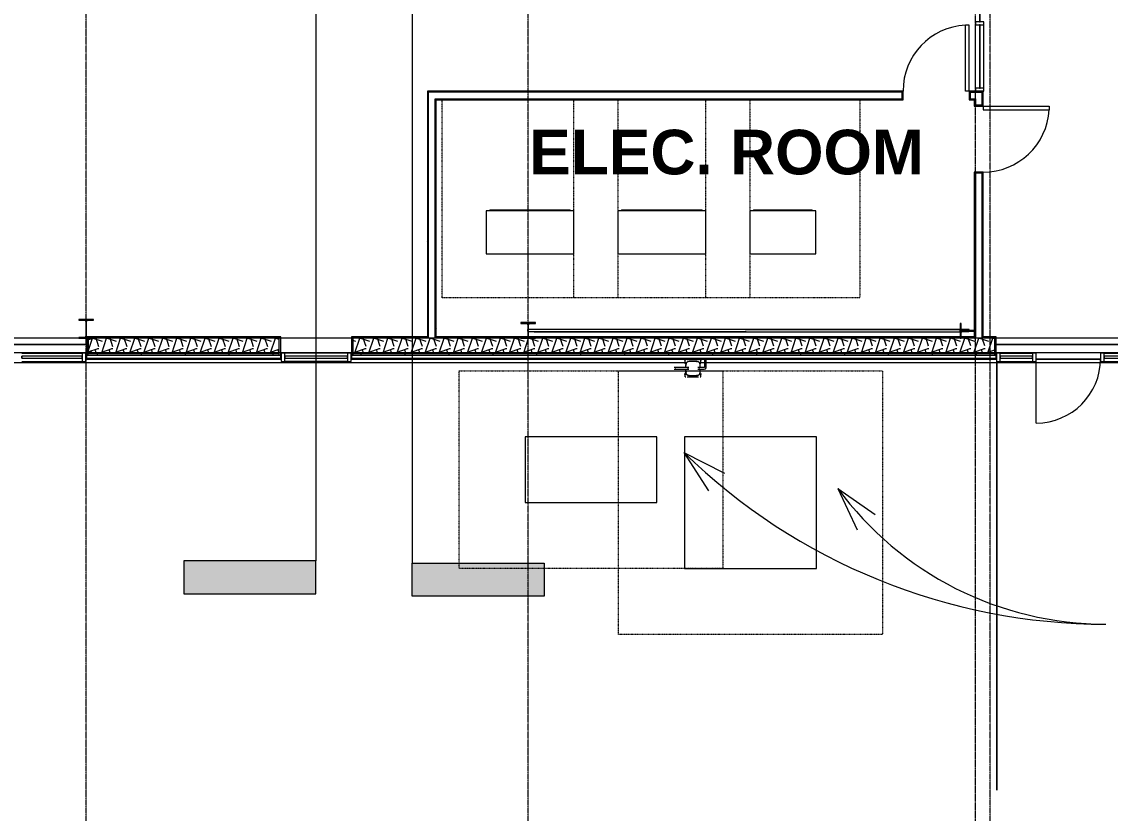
# Model space of a CAD drawing. Header units: inches. Extents: x 25369 to 33161, y -23509 to -20274.
# Drawn here: x 28208 to 28802, y -23047 to -22615 of the extents above; entities that cross this region are included whole.
import ezdxf

# ---------------------------------------------------------------- set-up
doc = ezdxf.new("R2010")
doc.units = ezdxf.units.IN
doc.header["$MEASUREMENT"] = 0
doc.linetypes.add('Dash', pattern=[0.25, 0.125, -0.125])
doc.linetypes.add('Grid Line 1_2_', pattern=[0.875, 0.5, -0.125, 0.125, -0.125])
for name, color, linetype, lineweight in [('A-DOOR', 31, 'Continuous', 13), ('A-FLOR', 192, 'Continuous', 13), ('A-GLAZ-CURT', 52, 'Continuous', 13), ('A-GLAZ-CWMG', 51, 'Continuous', 13), ('A-SITE-SWLK', 140, 'Continuous', 70), ('A-WALL', 113, 'Continuous', 13), ('A-WALL-PATT', 111, 'Continuous', 25), ('C-TOPO', 7, 'Continuous', 13), ('E-ELEC-EQPM', 71, 'Continuous', 13), ('G-ANNO-SYMB', 111, 'Continuous', 9), ('G-ANNO-TEXT', 231, 'Continuous', 9), ('I-WALL', 2, 'Continuous', 13), ('L-SITE-WALL', 31, 'Continuous', 13), ('M-AREA-IDEN', 171, 'Continuous', 9), ('P-SANR-FIXT', 6, 'Continuous', 13), ('S-BEAM', 12, 'Continuous', 13), ('S-COLS', 52, 'Continuous', 13), ('S-GRID', 1, 'Continuous', 9)]:
    doc.layers.add(name, color=color, linetype=linetype, lineweight=lineweight)
doc.styles.add('Arial_B', font='arialbd.ttf', dxfattribs={"height": 24.354149})
pattern_1 = [(45, (5929.126, 0), (-19.00703, 19.00703), []), (45, (5929.126, 28.8), (-19.00703, 19.00703), [])]
pattern_2 = [(0, (5929.126, 0), (61.44, 15.36), [2.534, -43.546, 2.534, -43.546, -245.76]), (0, (5929.126, 0), (61.44, 15.36), [-92.16, 2.534, -89.626, 2.534, -43.546, -107.52]), (0, (5929.126, 0), (61.44, 15.36), [-230.4, 2.534, -28.186, 2.534, -74.266]), (120, (5952.166, 7.68), (-44.02215, 45.528601), [2.534, -43.546, 2.534, -43.546, -245.76]), (120, (5952.166, 7.68), (-44.02215, 45.528601), [-92.16, 2.534, -89.626, 2.534, -43.546, -107.52]), (120, (5952.166, 7.68), (-44.02215, 45.528601), [-230.4, 2.534, -28.186, 2.534, -74.266]), (240, (5959.846, 38.4), (-17.41785, -60.888601), [2.534, -43.546, 2.534, -43.546, -245.76]), (240, (5959.846, 38.4), (-17.41785, -60.888601), [-92.16, 2.534, -89.626, 2.534, -43.546, -107.52]), (240, (5959.846, 38.4), (-17.41785, -60.888601), [-230.4, 2.534, -28.186, 2.534, -74.266])]

# ---------------------------------------------------------------- blocks, each defined once
blk = doc.blocks.new('Struct_Xcel_Sports Complex_rvt-2-Overall Floor Plan')
at = {"layer": 'A-FLOR', "color": 43, "lineweight": 9}
for p, q in [((22314.02, -22790.8), (22171.52, -22790.8)), ((22941.27, -22790.8), (22810.7, -22790.8))]:
    blk.add_line(p, q, dxfattribs=at)
at = {"layer": 'L-SITE-WALL', "color": 43, "lineweight": 9}
for p, q in [((22171.52, -22790.8), (22314.02, -22790.8)), ((22810.7, -22790.8), (22941.27, -22790.8)), ((22420.33, -22798.8), (22313.77, -22798.8)), ((22651.42, -22798.8), (22458.52, -22798.8)), ((22810.95, -22798.8), (22652.39, -22798.8)), ((22867.77, -22798.8), (22832.58, -22798.8))]:
    blk.add_line(p, q, dxfattribs=at)
blk = doc.blocks.new('Girt_C - 8_D-1405489-Overall Floor Plan')
at = {"layer": 'S-BEAM', "color": 43, "lineweight": 9}
for p, q in [((22458.77, -22787.3), (22420.08, -22787.3)), ((22420.08, -22795.3), (22458.77, -22795.3))]:
    blk.add_line(p, q, dxfattribs=at)
blk = doc.blocks.new('System Panel - INSULATED LOW-E GLAZING _SEE ELEVATIONS FOR U-FACTOR_ SHGC_ _ LT_-1142335-Overall Floor Plan')
at = {"layer": 'A-GLAZ-CURT', "color": 7}
for p, q in [((16.53125, -0.25), (-16.53125, -0.25)), ((-16.53125, -0.25), (-16.53125, -1.25)), ((-16.53125, -1.25), (16.53125, -1.25)), ((16.53125, -1.25), (16.53125, -0.25))]:
    blk.add_line(p, q, dxfattribs=at)
at = {"layer": 'A-GLAZ-CURT', "color": 10, "lineweight": 9}
for p, q in [((-16.53125, -1.25), (-16.53125, -0.25)), ((16.53125, -0.25), (-16.53125, -0.25)), ((-16.53125, -1.25), (16.53125, -1.25)), ((16.53125, -0.25), (16.53125, -1.25))]:
    blk.add_line(p, q, dxfattribs=at)
blk = doc.blocks.new('Rectangular Mullion - Exterior 2_ x 4_5_-1135321-Overall Floor Plan')
at = {"layer": 'A-GLAZ-CWMG', "color": 43, "lineweight": 9}
for p, q in [((22278.7, -22795.43), (22311.77, -22795.43)), ((22278.7, -22799.93), (22311.77, -22799.93))]:
    blk.add_line(p, q, dxfattribs=at)
blk = doc.blocks.new('Rectangular Mullion - Exterior 2_ x 4_5_-1142382-Overall Floor Plan')
at = {"layer": 'A-GLAZ-CWMG', "color": 7}
for p, q in [((0, 3), (-2, 3)), ((-2, 3), (-2, -1.5)), ((0, -1.5), (0, 3)), ((-2, -1.5), (0, -1.5))]:
    blk.add_line(p, q, dxfattribs=at)
blk = doc.blocks.new('Transformer-Dry-Type-Siemens - 6x6x6-1004770-Overall Floor Plan')
at = {"layer": 'E-ELEC-EQPM', "color": 43, "linetype": 'Dash', "lineweight": 9}
for p, q in [((-72, -72), (-72, 72)), ((-72, 72), (72, 72)), ((72, 72), (72, -72)), ((72, -72), (-72, -72))]:
    blk.add_line(p, q, dxfattribs=at)
at = {"layer": 'E-ELEC-EQPM', "color": 43, "lineweight": 9}
for p, q in [((36, 36), (-36, 36)), ((-36, 36), (-36, -36)), ((36, -36), (36, 36)), ((-36, -36), (36, -36))]:
    blk.add_line(p, q, dxfattribs=at)
blk = doc.blocks.new('Transformer-Dry-Type-Siemens - 6x3x6-1005805-Overall Floor Plan')
at = {"layer": 'E-ELEC-EQPM', "color": 43, "linetype": 'Dash', "lineweight": 9}
for p, q in [((-72, -54), (-72, 54)), ((-72, 54), (72, 54)), ((72, 54), (72, -54)), ((72, -54), (-72, -54))]:
    blk.add_line(p, q, dxfattribs=at)
at = {"layer": 'E-ELEC-EQPM', "color": 43, "lineweight": 9}
for p, q in [((36, 18), (-36, 18)), ((-36, 18), (-36, -18)), ((36, -18), (36, 18)), ((-36, -18), (36, -18))]:
    blk.add_line(p, q, dxfattribs=at)
blk = doc.blocks.new('System Panel - INSULATED LOW-E GLAZING _SEE ELEVATIONS FOR U-FACTOR_ SHGC_ _ LT_-827433-Overall Floor Plan')
at = {"layer": 'A-GLAZ-CURT', "color": 7}
for p, q in [((17.09375, -0.25), (-17.09375, -0.25)), ((-17.09375, -0.25), (-17.09375, -1.25)), ((-17.09375, -1.25), (17.09375, -1.25)), ((17.09375, -1.25), (17.09375, -0.25))]:
    blk.add_line(p, q, dxfattribs=at)
at = {"layer": 'A-GLAZ-CURT', "color": 10, "lineweight": 9}
for p, q in [((-17.09375, -1.25), (-17.09375, -0.25)), ((17.09375, -0.25), (-17.09375, -0.25)), ((-17.09375, -1.25), (17.09375, -1.25)), ((17.09375, -0.25), (17.09375, -1.25))]:
    blk.add_line(p, q, dxfattribs=at)
blk = doc.blocks.new('Door_Single_Storefront - one-1371403-Overall Floor Plan')
at = {"layer": 'A-DOOR', "color": 43, "lineweight": 9}
blk.add_line((-17.59375, -35.1875), (-17.59375, 0), dxfattribs=at)
blk.add_arc((-17.59375, 0), 35.1875, 270, 0, dxfattribs=at)
blk = doc.blocks.new('System Panel - INSULATED LOW-E GLAZING _SEE ELEVATIONS FOR U-FACTOR_ SHGC_ _ LT_-1769663-Overall Floor Plan')
at = {"layer": 'A-GLAZ-CURT', "color": 7}
for p, q in [((8.81, -0.25), (-8.81, -0.25)), ((-8.81, -0.25), (-8.81, -1.25)), ((-8.81, -1.25), (8.81, -1.25)), ((8.81, -1.25), (8.81, -0.25))]:
    blk.add_line(p, q, dxfattribs=at)
at = {"layer": 'A-GLAZ-CURT', "color": 10, "lineweight": 9}
for p, q in [((-8.81, -1.25), (-8.81, -0.25)), ((8.81, -0.25), (-8.81, -0.25)), ((-8.81, -1.25), (8.81, -1.25)), ((8.81, -0.25), (8.81, -1.25))]:
    blk.add_line(p, q, dxfattribs=at)
blk = doc.blocks.new('Rectangular Mullion - Exterior 2_ x 4_5_-1305167-Overall Floor Plan')
at = {"layer": 'A-GLAZ-CWMG', "color": 43, "lineweight": 9}
for p, q in [((22869.77, -22795.43), (22903.95, -22795.43)), ((22869.77, -22799.93), (22903.95, -22799.93))]:
    blk.add_line(p, q, dxfattribs=at)
blk = doc.blocks.new('Rectangular Mullion - Exterior 2_ x 4_5_-1769661-Overall Floor Plan')
at = {"layer": 'A-GLAZ-CWMG', "color": 43, "lineweight": 9}
for p, q in [((22812.95, -22795.43), (22830.58, -22795.43)), ((22812.95, -22799.93), (22830.58, -22799.93))]:
    blk.add_line(p, q, dxfattribs=at)
blk = doc.blocks.new('Rectangular Mullion - Exterior 2_ x 4_5_-1142379-Overall Floor Plan')
at = {"layer": 'A-GLAZ-CWMG', "color": 7}
for p, q in [((-2, 3), (0, 3)), ((-2, -1.5), (-2, 3)), ((0, 3), (0, -1.5)), ((0, -1.5), (-2, -1.5))]:
    blk.add_line(p, q, dxfattribs=at)
blk = doc.blocks.new('Rectangular Mullion - Exterior 2_ x 4_5_-827464-Overall Floor Plan')
at = {"layer": 'A-GLAZ-CWMG', "color": 7}
for p, q in [((-1, 3), (1, 3)), ((-1, -1.5), (-1, 3)), ((1, 3), (1, -1.5)), ((1, -1.5), (-1, -1.5))]:
    blk.add_line(p, q, dxfattribs=at)
blk = doc.blocks.new('Rectangular Mullion - Interior 1_75_ x 4_5_-1220307-Overall Floor Plan')
at = {"layer": 'A-GLAZ-CWMG', "color": 7}
for p, q in [((-1.75, 1.5), (0, 1.5)), ((-1.75, -3), (-1.75, 1.5)), ((0, 1.5), (0, -3)), ((0, -3), (-1.75, -3))]:
    blk.add_line(p, q, dxfattribs=at)
blk = doc.blocks.new('System Panel - Interior Glazing-1220306-Overall Floor Plan')
at = {"layer": 'A-GLAZ-CURT', "color": 7}
for p, q in [((17.21875, 0.9375), (-17.21875, 0.9375)), ((-17.21875, 0.9375), (-17.21875, 0.5625)), ((-17.21875, 0.5625), (17.21875, 0.5625)), ((17.21875, 0.5625), (17.21875, 0.9375))]:
    blk.add_line(p, q, dxfattribs=at)
blk = doc.blocks.new('Rectangular Mullion - Interior 1_75_ x 4_5_-1214730-Overall Floor Plan')
at = {"layer": 'A-GLAZ-CWMG', "color": 43, "lineweight": 9}
for p, q in [((22799.52, -22650.74), (22799.52, -22616.3)), ((22804.02, -22650.74), (22804.02, -22616.3))]:
    blk.add_line(p, q, dxfattribs=at)
blk = doc.blocks.new('Rectangular Mullion - Interior 1_75_ x 4_5_-1220285-Overall Floor Plan')
at = {"layer": 'A-GLAZ-CWMG', "color": 7}
for p, q in [((-0.875, 1.5), (0.875, 1.5)), ((-0.875, -3), (-0.875, 1.5)), ((0.875, 1.5), (0.875, -3)), ((0.875, -3), (-0.875, -3))]:
    blk.add_line(p, q, dxfattribs=at)
blk = doc.blocks.new('Round Bar - 1_-1778723-Overall Floor Plan')
at = {"layer": 'S-BEAM', "color": 43, "lineweight": 9}
for p, q in [((22791.14, -22782.55), (22555.06, -22782.55)), ((22555.06, -22783.55), (22674.18, -22783.55)), ((22795.82, -22782.55), (22791.61, -22782.55)), ((22792.01, -22783.55), (22795.82, -22783.55))]:
    blk.add_line(p, q, dxfattribs=at)
for centre, start_param, end_param in [((22555.06, -22783.05), 0, 3.141593), ((22555.06, -22783.05), 3.141593, 6.283185), ((22795.82, -22783.05), 4.516039, 6.283185), ((22795.82, -22783.05), 3.141593, 3.707225)]:
    blk.add_ellipse(centre, major_axis=(0, 0.5), ratio=0.535131, start_param=start_param, end_param=end_param, dxfattribs=at)
blk = doc.blocks.new('Round Bar - 1_-1778817-Overall Floor Plan')
at = {"layer": 'S-BEAM', "color": 43, "lineweight": 9}
for p, q in [((22558.4, -22783.8), (22791.18, -22783.8)), ((22791.18, -22782.8), (22673.67, -22782.8))]:
    blk.add_line(p, q, dxfattribs=at)
for start_param, end_param in [(0, 3.141593), (3.141593, 6.283185)]:
    blk.add_ellipse((22791.18, -22783.3), major_axis=(0, 0.5), ratio=0.56248, start_param=start_param, end_param=end_param, dxfattribs=at)
blk = doc.blocks.new('Rectangular Mullion - Exterior 2_ x 4_5_-1142359-Overall Floor Plan')
at = {"layer": 'A-GLAZ-CWMG', "color": 7}
for p, q in [((-2, 1.5), (0, 1.5)), ((-2, -3), (-2, 1.5)), ((0, 1.5), (0, -3)), ((0, -3), (-2, -3))]:
    blk.add_line(p, q, dxfattribs=at)
blk = doc.blocks.new('Rectangular Mullion - Exterior 2_ x 4_5_-1142353-Overall Floor Plan')
at = {"layer": 'A-GLAZ-CWMG', "color": 7}
for p, q in [((0, 1.5), (-2, 1.5)), ((-2, 1.5), (-2, -3)), ((0, -3), (0, 1.5)), ((-2, -3), (0, -3))]:
    blk.add_line(p, q, dxfattribs=at)
blk = doc.blocks.new('System Panel - INSULATED LOW-E GLAZING _SEE ELEVATIONS FOR U-FACTOR_ SHGC_ _ LT_-827454-Overall Floor Plan')
at = {"layer": 'A-GLAZ-CURT', "color": 7}
for p, q in [((17.09375, 1.25), (-17.09375, 1.25)), ((-17.09375, 1.25), (-17.09375, 0.25)), ((-17.09375, 0.25), (17.09375, 0.25)), ((17.09375, 0.25), (17.09375, 1.25))]:
    blk.add_line(p, q, dxfattribs=at)
at = {"layer": 'A-GLAZ-CURT', "color": 10, "lineweight": 9}
for p, q in [((-17.09375, 0.25), (-17.09375, 1.25)), ((17.09375, 1.25), (-17.09375, 1.25)), ((-17.09375, 0.25), (17.09375, 0.25)), ((17.09375, 1.25), (17.09375, 0.25))]:
    blk.add_line(p, q, dxfattribs=at)
blk = doc.blocks.new('Rectangular Mullion - Exterior 2_ x 4_5_-1060760-Overall Floor Plan')
at = {"layer": 'A-GLAZ-CWMG', "color": 43, "lineweight": 9}
for p, q in [((25834.02, -22795.43), (25799.83, -22795.43)), ((25834.02, -22799.93), (25799.83, -22799.93))]:
    blk.add_line(p, q, dxfattribs=at)
blk = doc.blocks.new('Transformer Switchboard - 24_deep x 48_ wide x 90_H-1281217-Overall Floor Plan')
at = {"layer": 'E-ELEC-EQPM', "color": 43, "linetype": 'Dash', "lineweight": 9}
for p, q in [((-48, -84), (-48, 24)), ((-48, 24), (48, 24)), ((48, 24), (48, -84)), ((48, -84), (-48, -84))]:
    blk.add_line(p, q, dxfattribs=at)
at = {"layer": 'E-ELEC-EQPM', "color": 43, "lineweight": 9}
for p, q in [((24, 0), (-24, 0)), ((-24, 0), (-24, -23.5)), ((24, -23.5), (24, 0)), ((-24, -23.5), (24, -23.5)), ((-22, -23.5), (-22, -24)), ((22, -24), (22, -23.5)), ((22, -24), (-22, -24))]:
    blk.add_line(p, q, dxfattribs=at)
blk = doc.blocks.new('Transformer Switchboard - 24_deep x 36_ wide x 90_H-1281523-Overall Floor Plan')
at = {"layer": 'E-ELEC-EQPM', "color": 43, "linetype": 'Dash', "lineweight": 9}
for p, q in [((-42, -84), (-42, 24)), ((-42, 24), (42, 24)), ((42, 24), (42, -84)), ((42, -84), (-42, -84))]:
    blk.add_line(p, q, dxfattribs=at)
at = {"layer": 'E-ELEC-EQPM', "color": 43, "lineweight": 9}
for p, q in [((18, 0), (-18, 0)), ((-18, 0), (-18, -23.5)), ((18, -23.5), (18, 0)), ((-18, -23.5), (18, -23.5)), ((-16, -23.5), (-16, -24)), ((16, -24), (16, -23.5)), ((16, -24), (-16, -24))]:
    blk.add_line(p, q, dxfattribs=at)
blk = doc.blocks.new('Single-Flush - 36_ x 84_-1318898-Overall Floor Plan')
at = {"layer": 'A-DOOR', "color": 7}
for p, q in [((16, 2.44), (16, 38.45)), ((18, 38.45), (16, 38.45)), ((18, 2.44), (18, 38.45)), ((18, 2.44), (16, 2.44))]:
    blk.add_line(p, q, dxfattribs=at)
at = {"layer": 'A-DOOR', "color": 43, "lineweight": 9}
blk.add_arc((18, 2.44), 36.07, 93.17885, 180, dxfattribs=at)
blk = doc.blocks.new('gas_meter-250_cfh_2214 - gas_meter-250_cfh_2214-1353211-Overall Floor Plan')
at = {"layer": 'P-SANR-FIXT', "color": 43, "lineweight": 9}
for p, q in [((-2.99, 0.37), (-9.24, 0.37)), ((-4.4, 4.34), (-4.4, 3.16)), ((-4.4, 3.16), (-4.06, 3.16)), ((-3.79, 4.61), (-4.13, 4.61)), ((-4.06, 3.16), (-3.31, 3.16)), ((-3.96, 1.77), (-3.96, 0.36)), ((-3.96, 1.77), (-3.96, 0.36)), ((-3.75, 2.86), (-3.75, 2.59)), ((-3.75, 1.98), (-3.75, 1.77)), ((3.06, 4.61), (-3.06, 4.61)), ((2.04, 3.77), (-1.96, 3.77)), ((3.4, 3.16), (4.06, 3.16)), ((6.15, 0.5), (3.51, 0.5)), ((4.13, 4.61), (3.79, 4.61)), ((4.04, 0.48), (4.04, 1.77)), ((4.04, 0.48), (4.04, 1.77)), ((4.06, 3.16), (4.4, 3.16)), ((4.4, 3.16), (4.4, 4.34)), ((6.26, 5.12), (6.26, 0.61)), ((7.26, 0.61), (7.26, 5.12)), ((-9.24, 0), (-9.47, 0)), ((-9.24, -0.38), (-2.99, -0.38)), ((-4.4, -3.34), (-4.4, -4.57)), ((-4.06, -3.34), (-4.4, -3.34)), ((-4.28, -4.69), (-3.94, -4.69)), ((-3.33, -3.34), (-4.06, -3.34)), ((-3.96, -0.36), (-3.96, -1.98)), ((-3.96, -0.36), (-3.96, -1.98)), ((-3.75, -1.98), (-3.75, -2.1)), ((-3.75, -2.75), (-3.75, -2.92)), ((-3.06, -4.69), (3.06, -4.69)), ((-2.81, 0), (-2.99, 0)), ((-2.49, -3.98), (-2.72, -3.75)), ((-1.97, -3.98), (-2.49, -3.98)), ((-2.49, -3.98), (-1.97, -3.98)), ((-2.27, 0), (-2.4, 0)), ((-1.96, -3.98), (2.04, -3.98)), ((2.04, -3.75), (2.22, -3.75)), ((2.04, -3.98), (2.55, -3.98)), ((2.55, -3.98), (2.04, -3.98)), ((2.74, -3.79), (2.55, -3.98)), ((3.25, 0), (3.51, 0)), ((4.06, -3.34), (3.42, -3.34)), ((3.51, -0.5), (6.15, -0.5)), ((3.94, -4.69), (4.28, -4.69)), ((4.04, -1.98), (4.04, -0.47)), ((4.04, -1.98), (4.04, -0.47)), ((4.4, -3.34), (4.06, -3.34)), ((4.4, -4.57), (4.4, -3.34))]:
    blk.add_line(p, q, dxfattribs=at)
at = {"layer": 'P-SANR-FIXT', "color": 43, "lineweight": 9, "flags": 128}
for points in [[(-9.24, 0.37), (-9.89, 0.37), (-10.22, 0.37), (-10.24, 0.37)], [(-4.4, 4.34), (-4.28, 4.57), (-4.13, 4.61)], [(-3.88, 2.47), (-4.12, 2.61), (-4.4, 3.16)], [(-1.96, 3.77), (-2.92, 3.52), (-3.64, 2.85), (-3.95, 1.9), (-3.96, 1.77)], [(-2.24, 0.37), (-2.47, 0.37), (-2.99, 0.37)], [(4.04, 1.77), (3.8, 2.73), (3.12, 3.46), (2.18, 3.77), (2.04, 3.77)], [(3.51, 0.5), (2.97, 0.5), (2.76, 0.5)], [(4.4, 3.16), (3.97, 2.46), (3.86, 2.41)], [(4.13, 4.61), (4.36, 4.48), (4.4, 4.34)], [(6.26, 0.61), (6.21, 0.52), (6.15, 0.5)], [(6.15, -0.5), (6.85, -0.26), (7.24, 0.36), (7.26, 0.61)], [(-10.24, -0.38), (-10, -0.38), (-9.39, -0.38), (-9.24, -0.38)], [(-4.4, -3.34), (-4.16, -2.65), (-3.9, -2.5)], [(-3.96, -1.98), (-3.71, -2.94), (-3.03, -3.67), (-2.09, -3.98), (-1.96, -3.98)], [(-2.99, -0.38), (-2.44, -0.38), (-2.24, -0.38)], [(2.04, -3.98), (3.01, -3.73), (3.73, -3.06), (4.04, -2.11), (4.04, -1.98)], [(2.76, -0.5), (3, -0.5), (3.51, -0.5)], [(3.92, -2.5), (4.11, -2.6), (4.4, -3.27), (4.4, -3.34)]]:
    blk.add_lwpolyline(points, dxfattribs=at)
at = {"layer": 'P-SANR-FIXT', "color": 43, "lineweight": 9}
for centre, radius, start, end in [((-1.96, 1.77), 2, 90, 180), ((-1.96, 1.77), 1.84, 171.36204, 180), ((2.04, 1.77), 2, 360, 90), ((2.04, 1.77), 1.84, 81.36204, 90), ((-1.96, -1.98), 2, 180, 270), ((-1.96, -1.98), 1.84, 261.36204, 270), ((2.04, -1.98), 2, 270, 360), ((2.04, -1.98), 1.84, 351.36204, 0)]:
    blk.add_arc(centre, radius, start, end, dxfattribs=at)
blk = doc.blocks.new('Single-Flush - 36_ x 84_-1318930-Overall Floor Plan')
at = {"layer": 'A-DOOR', "color": 7}
for p, q in [((16, -2.44), (16, -38.45)), ((18, -2.44), (16, -2.44)), ((18, -2.44), (18, -38.45)), ((18, -38.45), (16, -38.45))]:
    blk.add_line(p, q, dxfattribs=at)
at = {"layer": 'A-DOOR', "color": 43, "lineweight": 9}
blk.add_arc((18, -2.44), 36.07, 180, 266.82115, dxfattribs=at)
blk = doc.blocks.new('Section - 3_32_ x 3_8_-18514-Overall Floor Plan')
at = {"layer": 'G-ANNO-SYMB'}
blk.add_hatch(color=256, dxfattribs=at).paths.add_polyline_path([(0, 0.375), (0, 0), (-0.09375, 0), (-0.09375, 0.375)], flags=0)
for p, q in [((0, 0.375), (-0.09375, 0.375)), ((-0.09375, 0.375), (-0.09375, 0)), ((0, 0), (0, 0.375)), ((-0.09375, 0), (0, 0))]:
    blk.add_line(p, q, dxfattribs=at)

msp = doc.modelspace()

# ---------------------------------------------------------------- hatches: boundary and pattern name
at = {"layer": 'A-WALL-PATT', "lineweight": 9}
h = msp.add_hatch(dxfattribs=at)
h.set_pattern_fill('FP_17', color=253, style=0, pattern_type=2)
h.set_pattern_definition(pattern_2)
h.paths.add_polyline_path([(28429.27, -22787.3), (28429.89, -22787.3), (28429.89, -22652.99), (28429.27, -22652.99), (28429.27, -22786.55)], flags=0)
h = msp.add_hatch(dxfattribs=at)
h.set_pattern_fill('FP_17', color=253, style=0, pattern_type=2)
h.set_pattern_definition(pattern_2)
h.paths.add_polyline_path([(28433.52, -22657.24), (28689.08, -22657.24), (28689.08, -22654.8), (28688.45, -22654.8), (28688.45, -22656.62), (28433.52, -22656.62)], flags=0)
h.paths.add_polyline_path([(28727.89, -22657.24), (28727.89, -22656.62), (28725.7, -22656.62), (28725.7, -22654.8), (28725.08, -22654.8), (28725.08, -22657.24)], flags=0)
h = msp.add_hatch(dxfattribs=at)
h.set_pattern_fill('FP_17', color=253, style=0, pattern_type=2)
h.set_pattern_definition(pattern_2)
h.paths.add_polyline_path([(28433.52, -22787.3), (28434.14, -22787.3), (28434.14, -22657.24), (28433.52, -22657.24), (28433.52, -22786.55)], flags=0)
h = msp.add_hatch(dxfattribs=at)
h.set_pattern_fill('FP_18', color=253, style=0, pattern_type=2)
h.set_pattern_definition([(161.57, (5930.086, 0.96), (-7.6802237, -0.0009796), [0, -54.643, 6.067, 0]), (18.43, (5928.166, 0.96), (-7.6802237, 0.0009796), [0, -54.643, 6.067, 0]), (108.43, (5930.086, 0.96), (3.8382953, -19.20136532), [18.211, -42.499]), (71.57, (5928.166, 0.96), (3.8382953, 19.20136532), [18.211, -42.499])])
h.paths.add_polyline_path([(28348.45, -22795.3), (28348.45, -22787.3), (28243.89, -22787.3), (28243.89, -22795.3), (28292.53, -22795.3)], flags=0)
h.paths.add_polyline_path([(28388.64, -22795.3), (28739.08, -22795.3), (28739.08, -22787.3), (28388.64, -22787.3)], flags=0)
h = msp.add_hatch(dxfattribs=at)
h.set_pattern_fill('FP_20', color=253, style=0, pattern_type=2)
h.set_pattern_definition([(0, (5929.126, 0), (30.72, 7.68), [2.534, -20.506, 2.534, -20.506, -122.88]), (0, (5929.126, 0), (30.72, 7.68), [-46.08, 2.534, -43.546, 2.534, -20.506, -53.76]), (0, (5929.126, 0), (30.72, 7.68), [-115.2, 2.534, -12.826, 2.534, -35.866]), (120, (5940.646, 3.84), (-22.0110751, 22.7643004), [2.534, -20.506, 2.534, -20.506, -122.88]), (120, (5940.646, 3.84), (-22.0110751, 22.7643004), [-46.08, 2.534, -43.546, 2.534, -20.506, -53.76]), (120, (5940.646, 3.84), (-22.0110751, 22.7643004), [-115.2, 2.534, -12.826, 2.534, -35.866]), (240, (5944.486, 19.2), (-8.7089249, -30.4443004), [2.534, -20.506, 2.534, -20.506, -122.88]), (240, (5944.486, 19.2), (-8.7089249, -30.4443004), [-46.08, 2.534, -43.546, 2.534, -20.506, -53.76]), (240, (5944.486, 19.2), (-8.7089249, -30.4443004), [-115.2, 2.534, -12.826, 2.534, -35.866])])
h.paths.add_polyline_path([(28397.8, -22795.8), (28739.08, -22795.8), (28739.08, -22795.3), (28388.64, -22795.3), (28388.64, -22795.8)], flags=0)
h.paths.add_polyline_path([(28348.45, -22795.8), (28348.45, -22795.3), (28243.89, -22795.3), (28243.89, -22795.8), (28292.53, -22795.8)], flags=0)
h = msp.add_hatch(dxfattribs=at)
h.set_pattern_fill('FP_21', color=253, style=0, pattern_type=2)
h.set_pattern_definition([(0, (5929.126, 0), (0, 24), []), (90, (5929.126, 0), (-24, 1e-15), [])])
h.paths.add_polyline_path([(28292.53, -22796.8), (28348.45, -22796.8), (28348.45, -22795.8), (28243.89, -22795.8), (28243.89, -22796.8), (28257.43, -22796.8)], flags=0)
h.paths.add_polyline_path([(28388.64, -22796.8), (28739.08, -22796.8), (28739.08, -22795.8), (28388.64, -22795.8)], flags=0)
at = {"layer": 'S-COLS', "lineweight": 9}
h = msp.add_hatch(dxfattribs=at)
h.set_pattern_fill('FP_15', color=253, style=0, pattern_type=2)
h.set_pattern_definition(pattern_1)
h.paths.add_polyline_path([(28239.02, -22787.3), (28247.02, -22787.3), (28247.02, -22786.87), (28243.85, -22786.87), (28243.36, -22786.67), (28243.16, -22786.18), (28243.16, -22778.18), (28243.36, -22777.69), (28243.85, -22777.49), (28247.02, -22777.49), (28247.02, -22777.05), (28239.02, -22777.05), (28239.02, -22777.49), (28242.18, -22777.49), (28242.67, -22777.69), (28242.87, -22778.18), (28242.87, -22786.18), (28242.67, -22786.67), (28242.18, -22786.87), (28239.02, -22786.87)], flags=0)
h = msp.add_hatch(dxfattribs=at)
h.set_pattern_fill('FP_15', color=253, style=0, pattern_type=2)
h.set_pattern_definition(pattern_1)
h.paths.add_polyline_path([(28728.08, -22787.3), (28728.52, -22787.3), (28728.52, -22779.3), (28728.08, -22779.3), (28728.08, -22782.47), (28727.88, -22782.96), (28727.39, -22783.16), (28721.39, -22783.16), (28720.9, -22782.96), (28720.7, -22782.47), (28720.7, -22779.3), (28720.27, -22779.3), (28720.34, -22782.83), (28720.5, -22782.95), (28720.58, -22783.3), (28720.5, -22783.66), (28720.27, -22783.83), (28720.27, -22787.3), (28720.7, -22787.3), (28720.7, -22784.14), (28720.9, -22783.65), (28721.39, -22783.45), (28727.39, -22783.45), (28727.88, -22783.65), (28728.08, -22784.14)], flags=0)

# ---------------------------------------------------------------- linework, layer by layer
at = {"layer": 'A-SITE-SWLK', "color": 43, "lineweight": 9}
msp.add_line((28740.14, -23034), (28740.14, -22799.93), dxfattribs=at)
at = {"layer": 'A-WALL', "color": 7}
for p, q in [((28688.45, -22652.99), (28429.89, -22652.99)), ((28429.89, -22787.3), (28429.89, -22652.99)), ((28688.45, -22656.62), (28688.45, -22652.99)), ((28725.7, -22652.99), (28725.7, -22656.62)), ((28725.7, -22652.99), (28732.14, -22652.99)), ((28732.14, -22659.96), (28732.14, -22652.99)), ((28433.52, -22656.62), (28688.45, -22656.62)), ((28433.52, -22787.3), (28433.52, -22656.62)), ((28725.7, -22656.62), (28728.52, -22656.62)), ((28728.52, -22656.62), (28728.52, -22659.96)), ((28728.52, -22659.96), (28732.14, -22659.96)), ((28728.52, -22697.21), (28728.52, -22787.3)), ((28732.14, -22697.21), (28728.52, -22697.21)), ((28732.14, -22787.3), (28732.14, -22697.21)), ((28349.2, -22786.55), (28243.14, -22786.55)), ((28243.14, -22786.55), (28243.14, -22798.62)), ((28243.89, -22787.3), (28243.89, -22796.8)), ((28348.45, -22787.3), (28243.89, -22787.3)), ((28348.45, -22796.8), (28348.45, -22787.3)), ((28349.2, -22798.62), (28349.2, -22786.55)), ((28429.27, -22786.55), (28387.89, -22786.55)), ((28387.89, -22786.55), (28387.89, -22798.62)), ((28388.64, -22787.3), (28388.64, -22796.8)), ((28739.08, -22787.3), (28388.64, -22787.3)), ((28429.27, -22786.55), (28429.27, -22787.3)), ((28727.89, -22786.55), (28434.14, -22786.55)), ((28434.14, -22786.55), (28434.14, -22787.3)), ((28727.89, -22786.55), (28727.89, -22787.3)), ((28739.83, -22786.55), (28732.77, -22786.55)), ((28732.77, -22786.55), (28732.77, -22787.3)), ((28739.08, -22796.8), (28739.08, -22787.3)), ((28739.83, -22798.62), (28739.83, -22786.55)), ((28349.2, -22796.8), (28243.14, -22796.8)), ((28348.45, -22795.3), (28243.89, -22795.3)), ((28348.45, -22795.8), (28243.89, -22795.8)), ((28739.83, -22796.8), (28387.89, -22796.8)), ((28739.08, -22795.3), (28388.64, -22795.3)), ((28739.08, -22795.8), (28388.64, -22795.8)), ((28349.2, -22798.3), (28243.14, -22798.3)), ((28243.14, -22798.62), (28349.2, -22798.62)), ((28739.83, -22798.3), (28387.89, -22798.3)), ((28387.89, -22798.62), (28739.83, -22798.62))]:
    msp.add_line(p, q, dxfattribs=at)
at = {"layer": 'C-TOPO', "color": 43, "lineweight": 9}
for p, q in [((28740.14, -23034), (28740.14, -22799.93)), ((28740.14, -22799.93), (28740.14, -23034)), ((28761.7, -22798.8), (28796.89, -22798.8)), ((28796.89, -22798.8), (28761.7, -22798.8))]:
    msp.add_line(p, q, dxfattribs=at)
at = {"layer": 'G-ANNO-SYMB'}
for p, q in [((28368.3, -20694.34), (28368.3, -22908.84)), ((28420.98, -20695.61), (28420.98, -22910.11))]:
    msp.add_line(p, q, dxfattribs=at)
at = {"layer": 'G-ANNO-TEXT', "color": 137}
for p, q in [((28569.4, -22849.65), (28591.49, -22861.02)), ((28569.4, -22849.65), (28582.85, -22870.54)), ((28653.39, -22869.36), (28673.76, -22883.58)), ((28653.39, -22869.36), (28663.93, -22891.86))]:
    msp.add_line(p, q, dxfattribs=at)
for centre, radius, start in [((28799.69, -22613.73), 329.69, 225.69207), ((28799.69, -22761.88), 181.54, 216.30314)]:
    msp.add_arc(centre, radius, start, 270, dxfattribs=at)
at = {"layer": 'I-WALL', "color": 7}
for p, q in [((28689.08, -22652.37), (28429.27, -22652.37)), ((28429.27, -22652.37), (28429.27, -22786.55)), ((28689.08, -22657.24), (28689.08, -22652.37)), ((28732.77, -22652.37), (28725.08, -22652.37)), ((28725.08, -22652.37), (28725.08, -22657.24)), ((28732.77, -22660.58), (28732.77, -22652.37)), ((28434.14, -22657.24), (28689.08, -22657.24)), ((28434.14, -22786.55), (28434.14, -22657.24)), ((28725.08, -22657.24), (28727.89, -22657.24)), ((28727.89, -22657.24), (28727.89, -22660.58)), ((28727.89, -22660.58), (28732.77, -22660.58)), ((28727.89, -22696.58), (28727.89, -22786.55)), ((28732.77, -22696.58), (28727.89, -22696.58)), ((28732.77, -22786.55), (28732.77, -22696.58))]:
    msp.add_line(p, q, dxfattribs=at)
at = {"layer": 'L-SITE-WALL', "color": 43, "lineweight": 9}
for p, q in [((28569.95, -22800.8), (27985.27, -22800.8)), ((28242.89, -22798.8), (28349.45, -22798.8)), ((28387.64, -22798.8), (28580.55, -22798.8)), ((28580.56, -22800.8), (28578.58, -22800.8)), ((28581.51, -22798.8), (28740.08, -22798.8)), ((31161.95, -22800.8), (28581.51, -22800.8)), ((28761.7, -22798.8), (28796.89, -22798.8))]:
    msp.add_line(p, q, dxfattribs=at)
at = {"layer": 'S-COLS', "color": 7}
for p, q in [((28247.02, -22777.05), (28239.02, -22777.05)), ((28239.02, -22777.05), (28239.02, -22777.49)), ((28239.02, -22777.49), (28242.18, -22777.49)), ((28242.87, -22778.18), (28242.87, -22786.18)), ((28243.16, -22786.18), (28243.16, -22778.18)), ((28243.85, -22777.49), (28247.02, -22777.49)), ((28247.02, -22777.49), (28247.02, -22777.05)), ((28488.39, -22778.8), (28480.39, -22778.8)), ((28480.39, -22778.8), (28480.39, -22779.24)), ((28480.39, -22779.24), (28483.56, -22779.24)), ((28485.23, -22779.24), (28488.39, -22779.24)), ((28488.39, -22779.24), (28488.39, -22778.8)), ((28720.7, -22779.3), (28720.27, -22779.3)), ((28720.27, -22779.3), (28720.27, -22782.8)), ((28720.7, -22782.47), (28720.7, -22779.3)), ((28728.52, -22779.3), (28728.08, -22779.3)), ((28728.08, -22779.3), (28728.08, -22782.47)), ((28728.52, -22787.3), (28728.52, -22779.3)), ((28484.25, -22779.93), (28484.25, -22782.55)), ((28484.25, -22783.55), (28484.25, -22786.18)), ((28484.54, -22782.55), (28484.54, -22779.93)), ((28484.54, -22786.18), (28484.54, -22783.55)), ((28720.27, -22783.8), (28720.27, -22787.3)), ((28720.7, -22787.3), (28720.7, -22784.14)), ((28727.39, -22783.16), (28721.39, -22783.16)), ((28721.39, -22783.45), (28727.39, -22783.45)), ((28728.08, -22784.14), (28728.08, -22787.3)), ((28242.18, -22786.87), (28239.02, -22786.87)), ((28239.02, -22786.87), (28239.02, -22787.3)), ((28239.02, -22787.3), (28247.02, -22787.3)), ((28247.02, -22786.87), (28243.85, -22786.87)), ((28246.36, -22787.3), (28244.02, -22787.3)), ((28244.02, -22787.3), (28244.02, -22795.3)), ((28244.32, -22787.95), (28245.97, -22787.69)), ((28244.32, -22794.65), (28244.32, -22787.95)), ((28247.02, -22787.3), (28247.02, -22786.87)), ((28483.56, -22786.87), (28480.39, -22786.87)), ((28480.39, -22786.87), (28480.39, -22787.3)), ((28480.39, -22787.3), (28488.39, -22787.3)), ((28488.39, -22786.87), (28485.23, -22786.87)), ((28488.39, -22787.3), (28488.39, -22786.87)), ((28720.27, -22787.3), (28720.7, -22787.3)), ((28728.08, -22787.3), (28728.52, -22787.3)), ((28244.02, -22795.3), (28246.36, -22795.3)), ((28245.97, -22794.91), (28244.32, -22794.65))]:
    msp.add_line(p, q, dxfattribs=at)
for centre, radius, start, end in [((28242.18, -22778.18), 0.691, 0, 90), ((28243.85, -22778.18), 0.691, 90, 180), ((28483.56, -22779.93), 0.691, 0, 90), ((28485.23, -22779.93), 0.691, 90, 180), ((28721.39, -22782.47), 0.691, 180, 270), ((28721.39, -22784.14), 0.691, 90, 180), ((28727.39, -22782.47), 0.691, 270, 0), ((28727.39, -22784.14), 0.691, 0, 90), ((28242.18, -22786.18), 0.691, 270, 0), ((28243.85, -22786.18), 0.691, 180, 270), ((28245.97, -22787.3), 0.39, 270, 0), ((28483.56, -22786.18), 0.691, 270, 0), ((28485.23, -22786.18), 0.691, 180, 270), ((28245.97, -22795.3), 0.39, 0, 90)]:
    msp.add_arc(centre, radius, start, end, dxfattribs=at)
at = {"layer": 'S-GRID', "linetype": 'Grid Line 1_2_'}
for p, q in [((28243.02, -23155.1), (28243.02, -20370)), ((28484.27, -23155.1), (28484.27, -20370)), ((28728.52, -23059.1), (28728.52, -22458.61)), ((28736.52, -23155.1), (28736.52, -22458.61)), ((28728.52, -23317.24), (28728.52, -22542.61)), ((32356.47, -22787.3), (27400.49, -22787.3)), ((32648.19, -22787.3), (27719.33, -22787.3)), ((32260.47, -22795.3), (27496.49, -22795.3)), ((32552.19, -22795.3), (27844.64, -22795.3))]:
    msp.add_line(p, q, dxfattribs=at)

# ---------------------------------------------------------------- block references
at = {"color": 250, "lineweight": 5}
msp.add_blockref('Struct_Xcel_Sports Complex_rvt-2-Overall Floor Plan', (5929.13, 0), dxfattribs=at)
at = {"layer": 'A-DOOR', "color": 250, "lineweight": 9}
msp.add_blockref('Single-Flush - 36_ x 84_-1318898-Overall Floor Plan', (28707.08, -22654.8), dxfattribs=at)
at = {"layer": 'A-DOOR', "color": 250, "lineweight": 9, "rotation": 89.99999999999206}
msp.add_blockref('Single-Flush - 36_ x 84_-1318930-Overall Floor Plan', (28730.33, -22678.58), dxfattribs=at)
at = {"layer": 'A-DOOR', "color": 43, "lineweight": 9}
msp.add_blockref('Door_Single_Storefront - one-1371403-Overall Floor Plan', (28779.3, -22798.43), dxfattribs=at)
at = {"layer": 'A-GLAZ-CURT', "color": 43, "lineweight": 9, "rotation": 270.0000000000069}
for p in [(28730.14, -22597.33), (28730.14, -22633.52)]:
    msp.add_blockref('System Panel - Interior Glazing-1220306-Overall Floor Plan', p, dxfattribs=at)
at = {"layer": 'A-GLAZ-CURT', "color": 10, "lineweight": 9, "rotation": 180}
for name, p in [('System Panel - INSULATED LOW-E GLAZING _SEE ELEVATIONS FOR U-FACTOR_ SHGC_ _ LT_-1142335-Overall Floor Plan', (28224.36, -22798.43)), ('System Panel - INSULATED LOW-E GLAZING _SEE ELEVATIONS FOR U-FACTOR_ SHGC_ _ LT_-1769663-Overall Floor Plan', (28750.89, -22798.43)), ('System Panel - INSULATED LOW-E GLAZING _SEE ELEVATIONS FOR U-FACTOR_ SHGC_ _ LT_-827433-Overall Floor Plan', (28815.99, -22798.43))]:
    msp.add_blockref(name, p, dxfattribs=at)
at = {"layer": 'A-GLAZ-CURT', "color": 10, "lineweight": 9}
msp.add_blockref('System Panel - INSULATED LOW-E GLAZING _SEE ELEVATIONS FOR U-FACTOR_ SHGC_ _ LT_-827454-Overall Floor Plan', (28368.55, -22798.43), dxfattribs=at)
at = {"layer": 'A-GLAZ-CWMG', "color": 43, "lineweight": 9, "extrusion": (0, 0, -1)}
for name, p, rotation in [('Rectangular Mullion - Interior 1_75_ x 4_5_-1220285-Overall Floor Plan', (-28730.14, -22615.43), 269.9999999999931), ('Rectangular Mullion - Interior 1_75_ x 4_5_-1220307-Overall Floor Plan', (-28730.14, -22652.49), 269.9999999999931), ('Rectangular Mullion - Exterior 2_ x 4_5_-1142359-Overall Floor Plan', (-28387.64, -22798.43), 180)]:
    msp.add_blockref(name, p, dxfattribs=dict(at, rotation=rotation))
at = {"layer": 'A-GLAZ-CWMG', "color": 43, "lineweight": 9}
for name, p in [('Rectangular Mullion - Interior 1_75_ x 4_5_-1214730-Overall Floor Plan', (5929.13, 0)), ('Rectangular Mullion - Exterior 2_ x 4_5_-1135321-Overall Floor Plan', (5929.13, 0)), ('Rectangular Mullion - Exterior 2_ x 4_5_-1142382-Overall Floor Plan', (28242.89, -22798.43)), ('Rectangular Mullion - Exterior 2_ x 4_5_-1060760-Overall Floor Plan', (2551.63, 0)), ('Rectangular Mullion - Exterior 2_ x 4_5_-1769661-Overall Floor Plan', (5929.13, 0)), ('Rectangular Mullion - Exterior 2_ x 4_5_-1305167-Overall Floor Plan', (5929.13, 0))]:
    msp.add_blockref(name, p, dxfattribs=at)
at = {"layer": 'A-GLAZ-CWMG', "color": 43, "lineweight": 9, "rotation": 180}
msp.add_blockref('Rectangular Mullion - Exterior 2_ x 4_5_-1142353-Overall Floor Plan', (28349.45, -22798.43), dxfattribs=at)
at = {"layer": 'A-GLAZ-CWMG', "color": 43, "lineweight": 9, "extrusion": (0, 0, -1)}
for name, p in [('Rectangular Mullion - Exterior 2_ x 4_5_-1142379-Overall Floor Plan', (-28740.08, -22798.43)), ('Rectangular Mullion - Exterior 2_ x 4_5_-827464-Overall Floor Plan', (-28760.7, -22798.43)), ('Rectangular Mullion - Exterior 2_ x 4_5_-827464-Overall Floor Plan', (-28797.89, -22798.43))]:
    msp.add_blockref(name, p, dxfattribs=at)
at = {"layer": 'E-ELEC-EQPM', "color": 43, "lineweight": 9, "rotation": 180}
for name, p in [('Transformer Switchboard - 24_deep x 48_ wide x 90_H-1281217-Overall Floor Plan', (28485.33, -22741.24)), ('Transformer Switchboard - 24_deep x 48_ wide x 90_H-1281217-Overall Floor Plan', (28557.33, -22741.24)), ('Transformer Switchboard - 24_deep x 36_ wide x 90_H-1281523-Overall Floor Plan', (28623.33, -22741.24))]:
    msp.add_blockref(name, p, dxfattribs=at)
at = {"layer": 'E-ELEC-EQPM', "color": 43, "lineweight": 9}
for name, p in [('Transformer-Dry-Type-Siemens - 6x3x6-1005805-Overall Floor Plan', (28518.64, -22859.05)), ('Transformer-Dry-Type-Siemens - 6x6x6-1004770-Overall Floor Plan', (28605.7, -22877.05))]:
    msp.add_blockref(name, p, dxfattribs=at)
at = {"layer": 'G-ANNO-SYMB', "xscale": 191.9999999999999, "yscale": 191.9999999999999, "zscale": 191.9999999999999, "rotation": 89.99999999999947}
msp.add_blockref('Section - 3_32_ x 3_8_-18514-Overall Floor Plan', (28368.3, -22908.84), dxfattribs=at)
at = {"layer": 'G-ANNO-SYMB', "extrusion": (0, 0, -1), "xscale": 191.9999999999999, "yscale": 191.9999999999999, "zscale": 191.9999999999999, "rotation": 90.00000000000053}
msp.add_blockref('Section - 3_32_ x 3_8_-18514-Overall Floor Plan', (-28420.98, -22910.11), dxfattribs=at)
at = {"layer": 'P-SANR-FIXT', "color": 43, "lineweight": 9}
msp.add_blockref('gas_meter-250_cfh_2214 - gas_meter-250_cfh_2214-1353211-Overall Floor Plan', (28574.27, -22803.74), dxfattribs=at)
at = {"layer": 'S-BEAM', "color": 43, "lineweight": 9}
for name in ['Round Bar - 1_-1778723-Overall Floor Plan', 'Round Bar - 1_-1778817-Overall Floor Plan', 'Girt_C - 8_D-1405489-Overall Floor Plan']:
    msp.add_blockref(name, (5929.13, 0), dxfattribs=at)

# ---------------------------------------------------------------- texts
at = {"layer": 'M-AREA-IDEN', "insert": (28592.64, -22673.51), "char_height": 24.354, "width": 249.984, "attachment_point": 2, "line_spacing_factor": 0.938532, "style": 'Arial_B'}
msp.add_mtext('ELEC. ROOM', dxfattribs=at)

doc.saveas('drawing.dxf')
